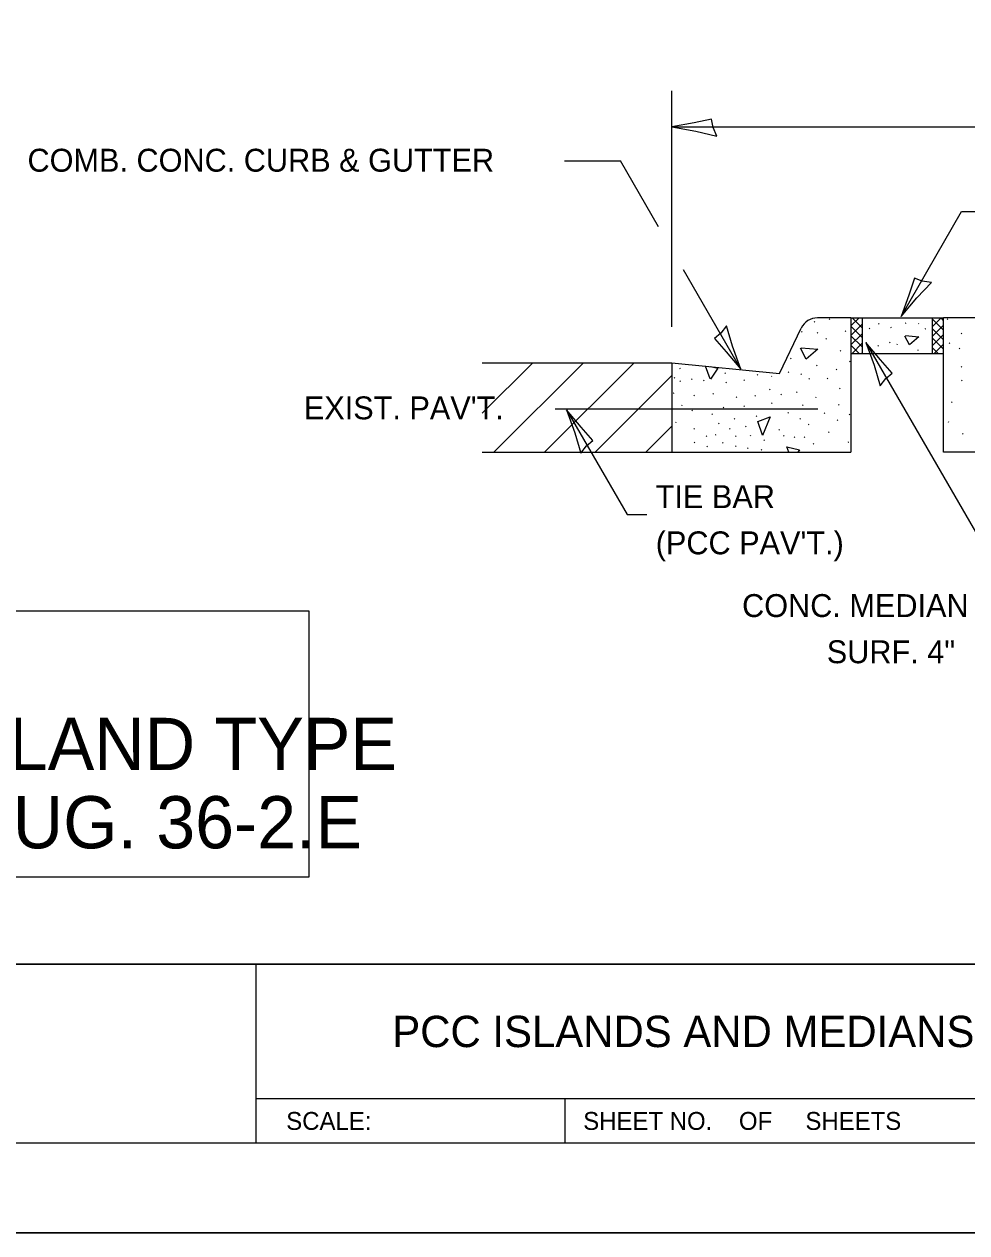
# Model space of a CAD drawing. Extents: x 1875357 to 1890680, y 2257528 to 2269761.
# Drawn here: x 1876331.4 to 1876594.6, y 2257796.4 to 2258133.9 of the extents above; entities that cross this region are included whole.
import ezdxf

# ---------------------------------------------------------------- set-up
doc = ezdxf.new("R2010")
doc.units = 0
for name, color, linetype in [('Design_PR_Median', 7, 'Continuous'), ('Design_PR_Roadway Dimensions', 7, 'Continuous'), ('IDS_Pavement Joint Keyed', 7, 'Continuous'), ('Level 1', 7, 'Continuous'), ('Level 24', 7, 'Continuous'), ('Removal_Items', 7, 'Continuous'), ('Sheets_50 Reference Boundary', 7, 'Continuous'), ('Sheets_General Details', 7, 'Continuous'), ('Sheets_Printer Plotting Border', 7, 'Continuous'), ('Topo_EOP', 7, 'Continuous'), ('XSC_Curb Surface', 7, 'Continuous'), ('XSC_Hatching', 7, 'Continuous'), ('XSC_PCC Pavement', 7, 'Continuous')]:
    doc.layers.add(name, color=color, linetype=linetype)

msp = doc.modelspace()

# ---------------------------------------------------------------- linework, layer by layer
at = {"layer": 'Design_PR_Median'}
for p, q in [((1876562.26, 2258051.91), (1876588.07, 2258051.91)), ((1876565.38, 2258051.91), (1876565.38, 2258041.91)), ((1876584.95, 2258051.91), (1876584.95, 2258041.91)), ((1876588.07, 2258041.91), (1876562.26, 2258041.91))]:
    msp.add_line(p, q, dxfattribs=at)
at = {"layer": 'Design_PR_Roadway Dimensions'}
for p, q in [((1876512.26, 2258049.41), (1876512.26, 2258115.3)), ((1876512.26, 2258105.3), (1876805.76, 2258105.3)), ((1876482.28, 2258095.8), (1876497.87, 2258095.8)), ((1876508.52, 2258077.37), (1876497.87, 2258095.8)), ((1876576.25, 2258052.33), (1876593.16, 2258081.62)), ((1876593.16, 2258081.62), (1876618.16, 2258081.62)), ((1876531.47, 2258037.61), (1876515.46, 2258065.35)), ((1876566.43, 2258045.06), (1876608.29, 2257972.56)), ((1876482.85, 2258026.23), (1876499.73, 2257996.99)), ((1876499.73, 2257996.99), (1876505.25, 2257996.99))]:
    msp.add_line(p, q, dxfattribs=at)
for points in [[(1876524.76, 2258102.68), (1876523.74, 2258105.08), (1876523.35, 2258107.39), (1876518.51, 2258106.38), (1876512.26, 2258105.3), (1876518.93, 2258104.08)], [(1876584.76, 2258061.84), (1876582.17, 2258062.16), (1876579.98, 2258062.98), (1876578.43, 2258058.28), (1876576.24, 2258052.33), (1876580.63, 2258057.5)], [(1876527.49, 2258049.74), (1876525.92, 2258047.65), (1876524.12, 2258046.16), (1876527.41, 2258042.48), (1876531.47, 2258037.61), (1876529.19, 2258043.99)], [(1876570.41, 2258032.93), (1876571.98, 2258035.01), (1876573.78, 2258036.5), (1876570.49, 2258040.19), (1876566.43, 2258045.06), (1876568.71, 2258038.68)], [(1876486.83, 2258014.1), (1876488.4, 2258016.18), (1876490.2, 2258017.67), (1876486.91, 2258021.36), (1876482.85, 2258026.23), (1876485.13, 2258019.85)]]:
    msp.add_lwpolyline(points, close=True, dxfattribs=at)
at = {"layer": 'IDS_Pavement Joint Keyed'}
msp.add_line((1876479.63, 2258026.53), (1876552.98, 2258026.53), dxfattribs=at)
at = {"layer": 'Level 1'}
msp.add_lwpolyline([(1876017.22, 2257970.13), (1876410.92, 2257970.13), (1876410.92, 2257895.72), (1876017.22, 2257895.72)], close=True, dxfattribs=at)
at = {"layer": 'Removal_Items'}
msp.add_line((1876459.27, 2258039.41), (1876459.27, 2258039.41), dxfattribs=at)
at = {"layer": 'Sheets_50 Reference Boundary'}
msp.add_lwpolyline([(1875457.4, 2258871.38), (1877032.4, 2258871.38), (1877032.4, 2257871.39), (1875457.4, 2257871.39)], close=True, dxfattribs=at)
at = {"layer": 'Sheets_General Details'}
for p, q in [((1875457.4, 2257871.39), (1877032.4, 2257871.39)), ((1876396.12, 2257871.39), (1876396.12, 2257821.39)), ((1876396.12, 2257833.89), (1876781.12, 2257833.89)), ((1876482.4, 2257833.89), (1876482.4, 2257821.39)), ((1877057.4, 2257796.39), (1875357.4, 2257796.39))]:
    msp.add_line(p, q, dxfattribs=at)
msp.add_lwpolyline([(1875457.4, 2258871.39), (1877032.4, 2258871.39), (1877032.4, 2257821.39), (1875457.4, 2257821.39)], close=True, dxfattribs=at)
at = {"layer": 'Sheets_Printer Plotting Border'}
msp.add_lwpolyline([(1875357.4, 2257796.39), (1877057.4, 2257796.39), (1877057.4, 2258896.39), (1875357.4, 2258896.39)], close=True, dxfattribs=at)
at = {"layer": 'Topo_EOP'}
for p, q in [((1876459.27, 2258039.41), (1876512.26, 2258039.41)), ((1876459.27, 2258014.41), (1876512.26, 2258014.41))]:
    msp.add_line(p, q, dxfattribs=at)
at = {"layer": 'XSC_Curb Surface'}
for p, q in [((1876542.26, 2258036.41), (1876548.39, 2258049.09)), ((1876562.26, 2258051.91), (1876552.89, 2258051.91)), ((1876562.26, 2258051.91), (1876562.26, 2258014.41)), ((1876588.07, 2258014.41), (1876588.07, 2258051.91)), ((1876596.91, 2258051.91), (1876588.07, 2258051.91)), ((1876512.26, 2258039.41), (1876512.26, 2258014.41)), ((1876512.26, 2258039.41), (1876542.26, 2258036.41)), ((1876512.26, 2258014.41), (1876562.26, 2258014.41)), ((1876607.7, 2258014.41), (1876588.07, 2258014.41))]:
    msp.add_line(p, q, dxfattribs=at)
msp.add_arc((1876552.89, 2258046.91), 5, 90, 154.1858, dxfattribs=at)
at = {"layer": 'XSC_Hatching'}
for p, q in [((1876562.26, 2258049.67), (1876564.5, 2258051.91)), ((1876562.26, 2258047.02), (1876565.38, 2258050.14)), ((1876565.38, 2258046.47), (1876562.26, 2258049.59)), ((1876565.38, 2258049.12), (1876562.59, 2258051.91)), ((1876584.95, 2258049.42), (1876587.44, 2258051.91)), ((1876588.07, 2258048.48), (1876584.95, 2258051.61)), ((1876584.95, 2258046.76), (1876588.07, 2258049.89)), ((1876588.07, 2258045.83), (1876584.95, 2258048.96)), ((1876588.07, 2258051.14), (1876587.3, 2258051.91)), ((1876562.26, 2258044.37), (1876565.38, 2258047.49)), ((1876565.38, 2258043.82), (1876562.26, 2258046.94)), ((1876584.95, 2258044.11), (1876588.07, 2258047.24)), ((1876588.07, 2258043.18), (1876584.95, 2258046.31)), ((1876564.64, 2258041.91), (1876562.26, 2258044.29)), ((1876562.46, 2258041.91), (1876565.38, 2258044.84)), ((1876586.69, 2258041.91), (1876584.95, 2258043.65)), ((1876585.4, 2258041.91), (1876588.07, 2258044.59)), ((1876459.27, 2258025.27), (1876473.42, 2258039.41)), ((1876462.56, 2258014.41), (1876487.56, 2258039.41)), ((1876476.7, 2258014.41), (1876501.7, 2258039.41)), ((1876588.05, 2258041.91), (1876588.07, 2258041.93)), ((1876490.84, 2258014.41), (1876512.26, 2258035.83)), ((1876504.98, 2258014.41), (1876512.26, 2258021.69))]:
    msp.add_line(p, q, dxfattribs=at)
at = {"layer": 'XSC_PCC Pavement'}
for p, q in [((1876551.95, 2258050.71), (1876552.13, 2258050.89)), ((1876556.17, 2258051.43), (1876556.34, 2258051.61)), ((1876565.38, 2258051.77), (1876565.24, 2258051.91)), ((1876567.34, 2258048.89), (1876567.48, 2258049.03)), ((1876569.98, 2258050.2), (1876570.12, 2258050.34)), ((1876573.42, 2258049.19), (1876573.56, 2258049.34)), ((1876577.52, 2258050.44), (1876577.66, 2258050.58)), ((1876581.08, 2258050.23), (1876581.22, 2258050.37)), ((1876582.99, 2258048.86), (1876583.13, 2258049)), ((1876589.12, 2258051.47), (1876589.3, 2258051.65)), ((1876548.42, 2258047.93), (1876548.59, 2258048.11)), ((1876552.86, 2258047.67), (1876553.04, 2258047.84)), ((1876555.26, 2258045.96), (1876555.43, 2258046.14)), ((1876560.61, 2258048.12), (1876560.79, 2258048.3)), ((1876565.39, 2258046.21), (1876565.53, 2258046.36)), ((1876593.04, 2258047.48), (1876593.21, 2258047.66)), ((1876559.21, 2258042.61), (1876559.38, 2258042.79)), ((1876565.11, 2258041.91), (1876565.38, 2258042.19)), ((1876569.77, 2258044.03), (1876569.91, 2258044.17)), ((1876573.02, 2258044.97), (1876573.16, 2258045.11)), ((1876575.12, 2258044.51), (1876575.26, 2258044.65)), ((1876580.93, 2258042.9), (1876581.07, 2258043.04)), ((1876589.63, 2258044.76), (1876589.81, 2258044.93)), ((1876592.48, 2258043.27), (1876592.66, 2258043.45)), ((1876545.41, 2258040.52), (1876545.59, 2258040.7)), ((1876552.67, 2258038.51), (1876552.85, 2258038.69)), ((1876561.83, 2258039.61), (1876562.01, 2258039.79)), ((1876588.07, 2258040.16), (1876588.13, 2258040.22)), ((1876512.9, 2258035.11), (1876513.07, 2258035.29)), ((1876514.46, 2258037.74), (1876514.63, 2258037.91)), ((1876527.02, 2258036.42), (1876527.2, 2258036.6)), ((1876536.1, 2258035.93), (1876536.28, 2258036.1)), ((1876540.02, 2258035.51), (1876540.19, 2258035.68)), ((1876544.73, 2258036.65), (1876544.91, 2258036.82)), ((1876548.3, 2258036.12), (1876548.48, 2258036.29)), ((1876558.11, 2258037.41), (1876558.28, 2258037.58)), ((1876593.05, 2258038.14), (1876593.23, 2258038.32)), ((1876514.48, 2258034.14), (1876514.66, 2258034.32)), ((1876517.75, 2258034.75), (1876517.93, 2258034.92)), ((1876521.05, 2258034.33), (1876521.23, 2258034.51)), ((1876527.29, 2258033.8), (1876527.46, 2258033.97)), ((1876532.34, 2258034.44), (1876532.52, 2258034.62)), ((1876539.49, 2258031.86), (1876539.66, 2258032.04)), ((1876550.51, 2258034.82), (1876550.68, 2258035)), ((1876555.6, 2258034.9), (1876555.77, 2258035.08)), ((1876559.08, 2258032.1), (1876559.26, 2258032.28)), ((1876593.09, 2258034.38), (1876593.27, 2258034.56)), ((1876512.71, 2258030.85), (1876512.88, 2258031.02)), ((1876518.39, 2258030.15), (1876518.57, 2258030.33)), ((1876523.68, 2258030.64), (1876523.85, 2258030.82)), ((1876530.17, 2258029.69), (1876530.35, 2258029.87)), ((1876535.42, 2258030.07), (1876535.6, 2258030.25)), ((1876542.71, 2258030.45), (1876542.89, 2258030.63)), ((1876547.05, 2258031.06), (1876547.22, 2258031.24)), ((1876552.4, 2258029.66), (1876552.58, 2258029.83)), ((1876590.35, 2258028.3), (1876590.53, 2258028.48)), ((1876514.99, 2258027.43), (1876515.16, 2258027.6)), ((1876517.84, 2258025.94), (1876518.01, 2258026.12)), ((1876526.56, 2258026.84), (1876526.74, 2258027.02)), ((1876532.34, 2258027.15), (1876532.52, 2258027.32)), ((1876540.06, 2258028.02), (1876540.23, 2258028.2)), ((1876544.65, 2258025.32), (1876544.83, 2258025.5)), ((1876548.76, 2258027.45), (1876548.93, 2258027.63)), ((1876554.75, 2258025.19), (1876554.92, 2258025.36)), ((1876558.81, 2258027.58), (1876558.99, 2258027.76)), ((1876513.31, 2258022.71), (1876513.49, 2258022.89)), ((1876523.41, 2258024.91), (1876523.59, 2258025.08)), ((1876525.29, 2258022.37), (1876525.46, 2258022.55)), ((1876529.68, 2258023.65), (1876529.86, 2258023.83)), ((1876535.8, 2258024.37), (1876535.98, 2258024.55)), ((1876548, 2258023.65), (1876548.17, 2258023.83)), ((1876550.38, 2258022.11), (1876550.55, 2258022.28)), ((1876558.43, 2258023.25), (1876558.61, 2258023.42)), ((1876561.74, 2258024.88), (1876561.92, 2258025.06)), ((1876589.44, 2258022.83), (1876589.62, 2258023.01)), ((1876518.41, 2258020.81), (1876518.58, 2258020.99)), ((1876521.83, 2258018.76), (1876522, 2258018.94)), ((1876524.41, 2258019.22), (1876524.59, 2258019.39)), ((1876528.35, 2258020.88), (1876528.53, 2258021.05)), ((1876530.06, 2258018.79), (1876530.24, 2258018.96)), ((1876532.8, 2258021.52), (1876532.97, 2258021.7)), ((1876534.17, 2258018.94), (1876534.34, 2258019.12)), ((1876542.11, 2258020.57), (1876542.28, 2258020.75)), ((1876543.39, 2258018.91), (1876543.56, 2258019.09)), ((1876546.43, 2258018.53), (1876546.6, 2258018.71)), ((1876549.16, 2258018.53), (1876549.34, 2258018.71)), ((1876556, 2258019.9), (1876556.18, 2258020.08)), ((1876593.39, 2258019.49), (1876593.57, 2258019.66)), ((1876518.45, 2258017.05), (1876518.62, 2258017.23)), ((1876521.98, 2258015.87), (1876522.16, 2258016.05)), ((1876526.42, 2258016.9), (1876526.6, 2258017.08)), ((1876530.04, 2258016.03), (1876530.21, 2258016.2)), ((1876533.37, 2258015.48), (1876533.54, 2258015.66)), ((1876537.2, 2258014.99), (1876537.38, 2258015.16)), ((1876537.93, 2258017.69), (1876538.1, 2258017.86)), ((1876551.71, 2258016.67), (1876551.89, 2258016.85)), ((1876561.47, 2258017.17), (1876561.65, 2258017.34)), ((1876592.42, 2258014.41), (1876592.47, 2258014.46))]:
    msp.add_line(p, q, dxfattribs=at)
for points in [[(1876577.49, 2258046.97), (1876581.17, 2258046.61), (1876578.59, 2258044.38), (1876577.31, 2258046.86)], [(1876548.38, 2258043.59), (1876552.98, 2258043.15), (1876549.75, 2258040.37), (1876548.16, 2258043.46)], [(1876522.93, 2258034.88), (1876521.68, 2258038.47)], [(1876523.06, 2258038.33), (1876525.1, 2258037.84), (1876523, 2258034.76)], [(1876537.54, 2258019.12), (1876536.21, 2258023.02), (1876539.66, 2258024.26), (1876537.56, 2258019.04)], [(1876544.88, 2258014.41), (1876544.35, 2258015.93), (1876547.85, 2258015.09), (1876547.38, 2258014.41)]]:
    msp.add_lwpolyline(points, dxfattribs=at)

# ---------------------------------------------------------------- texts
at = {"layer": 'Level 1'}
for s, p in [('DESIGNER SHOULD SPECIFY ISLAND TYPE', (1876025.96, 2257925.64)), ('IN THE PLANS BASED ON BDE FUG. 36-2.E', (1876025.96, 2257903.77))]:
    msp.add_text(s, height=14.58, dxfattribs=at).set_placement(p)
at = {"layer": 'Level 24'}
for s, p in [('COMB. CONC. CURB & GUTTER', (1876332.34, 2258092.75)), ("EXIST. PAV'T.", (1876409.49, 2258023.58)), ('TIE BAR', (1876507.74, 2257998.79)), ("(PCC PAV'T.)", (1876507.74, 2257985.89)), ('CONC. MEDIAN', (1876531.86, 2257968.37)), ('SURF. 4"', (1876555.49, 2257955.47))]:
    msp.add_text(s, height=6.4, dxfattribs=at).set_placement(p)
at = {"layer": 'Sheets_General Details'}
for s, height, p in [('PCC ISLANDS AND MEDIANS ACCESSIBLE TO THE DISABLED', 8.75, (1876434.18, 2257848.26)), ('SCALE:          ', 5, (1876404.58, 2257825.14)), ('SHEET NO.    OF     SHEETS', 5, (1876487.5, 2257825.14))]:
    msp.add_text(s, height=height, dxfattribs=at).set_placement(p)

doc.saveas('drawing.dxf')
